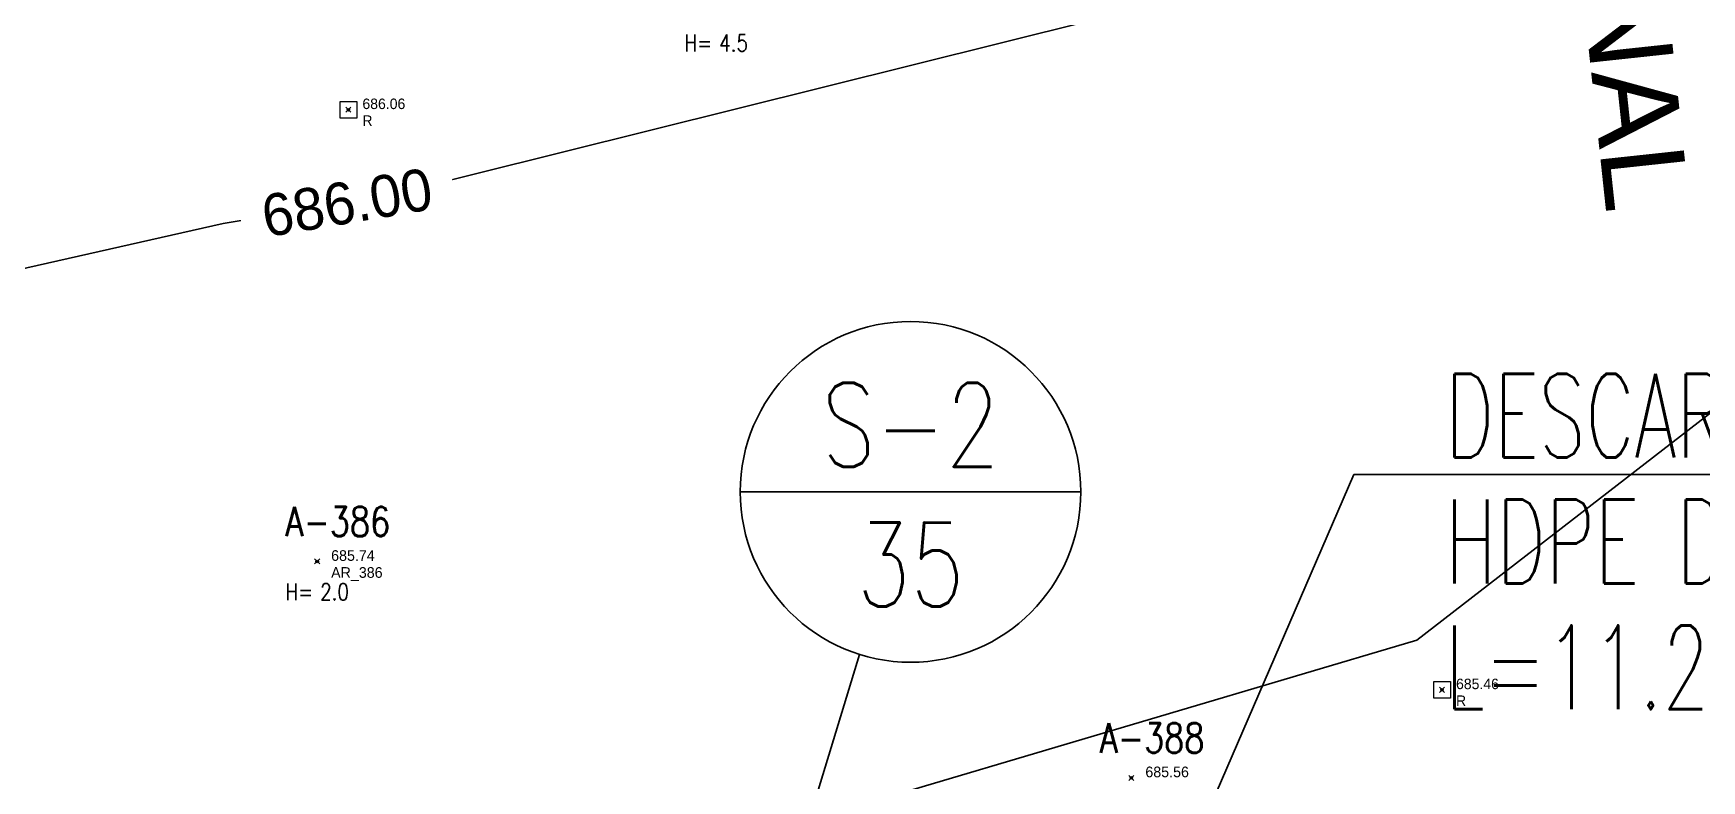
# Model space of a CAD drawing. Extents: x 350769 to 354978, y 6304672 to 6307963.
# Drawn here: x 352321.97 to 352341.86, y 6306042.49 to 6306051.4 of the extents above; entities that cross this region are included whole.
import ezdxf
from ezdxf import colors
from ezdxf.entities.mleader import LeaderData, LeaderLine
from ezdxf.enums import TextEntityAlignment as Align
from ezdxf.math import Vec2, Vec3

# ---------------------------------------------------------------- set-up
doc = ezdxf.new("R2010")
doc.units = 0
doc.header["$PDMODE"] = 35
doc.header["$PDSIZE"] = 0.03
doc.linetypes.add('CONTINUOS', pattern=[0])
doc.layers.get('0').update_dxf_attribs({"linetype": 'CONTINUOUS'})
for name, color, linetype in [('00_All ext_Txt', 4, 'CONTINUOUS'), ('05_All ext_Txt', 4, 'CONTINUOUS'), ('1-ARBOL H1', 7, 'CONTINUOUS'), ('1-ARBOL H2', 1, 'CONTINUOUS'), ('1-ARBOL H3', 241, 'CONTINUOUS'), ('1-ARBOL NOMBRE', 3, 'CONTINUOUS'), ('1-ARBOL PTO', 7, 'CONTINUOUS'), ('1-TEXTOS', 7, 'CONTINUOUS'), ('C-TINN', 5, 'CONTINUOUS'), ('C-TOPO-MINR', 8, 'CONTINUOUS'), ('V-NODE-TEXT DIC 2012', 31, 'CONTINUOUS')]:
    doc.layers.add(name, color=color, linetype=linetype)
doc.layers.add('0_ASD_TOPOGRAFIA_ELEMENTOS', color=7, linetype='CONTINUOS', lineweight=5, true_color=0xbdbdbd)
doc.styles.add('A', font='arial.ttf', dxfattribs={"height": 2})
doc.styles.add('ROMANS', font='romans.shx', dxfattribs={"width": 0.65})
doc.dimstyles.new('acio', dxfattribs={"dimscale": 0, "dimtxt": 2, "dimasz": 2, "dimexe": 1, "dimexo": 1, "dimtad": 1, "dimrnd": 0.05, "dimzin": 1, "dimtxsty": 'ROMANS', "dimcen": 2.5, "dimclrt": 2, "dimaunit": 2, "dimazin": 0, "dimtfac": 1, "dimtmove": 0, "dimatfit": 3, "dimfxl": 1, "dimfxlon": 1, "dimarcsym": 0})

# ---------------------------------------------------------------- blocks, each defined once
blk = doc.blocks.new('_Dot')
at = {"color": 0, "linetype": 'ByBlock', "lineweight": -2}
blk.add_line((-0.5, 0), (-1, 0), dxfattribs=at)
at = {"color": 0, "linetype": 'ByBlock', "const_width": 0.5}
blk.add_lwpolyline([(-0.25, 0, 1), (0.25, 0, 1)], format="xyb", close=True, dxfattribs=at)
blk = doc.blocks.new('TOPOGRAFIA')
at = {"layer": '1-ARBOL H1', "color": 9, "lineweight": 0, "true_color": 0xbdbdbd}
blk.add_point((390325.354, 6303045.102999999), dxfattribs=at)
at = {"layer": '1-ARBOL PTO', "color": 9, "lineweight": 0, "true_color": 0xbdbdbd}
for p in [(390325.354, 6303045.102999999), (390335.064, 6303042.524)]:
    blk.add_point(p, dxfattribs=at)
at = {"layer": 'C-TINN', "color": 9, "linetype": 'Continuous', "lineweight": 0, "true_color": 0xbdbdbd}
for points, elevation in [([(390325.627, 6303050.387), (390325.627, 6303050.586999999), (390325.827, 6303050.586999999), (390325.827, 6303050.387), (390325.627, 6303050.387)], 686.065), ([(390338.669, 6303043.473), (390338.669, 6303043.672999999), (390338.8689999999, 6303043.672999999), (390338.8689999999, 6303043.473), (390338.669, 6303043.473)], 685.46)]:
    blk.add_lwpolyline(points, dxfattribs=dict(at, elevation=elevation))
for p in [(390325.727, 6303050.487, 686.065), (390338.769, 6303043.573, 685.46)]:
    blk.add_point(p, dxfattribs=at)
at = {"layer": 'C-TOPO-MINR', "color": 9, "linetype": 'Continuous', "lineweight": -3, "true_color": 0xbdbdbd}
for points, elevation in [([(390342.5774913793, 6303059.15949569), (390341.8624829443, 6303062.550066427), (390341.6392259578, 6303064.295705238), (390341.4484940476, 6303064.536849702), (390340.3883686007, 6303067.667447099), (390340.7746349206, 6303063.099238095), (390341.3431569507, 6303058.734473094), (390341.5975610561, 6303056.370922442), (390341.7483146667, 6303054.932248), (390334.7504771372, 6303051.631763419), (390334.6888903108, 6303051.584151736), (390334.5667593688, 6303051.547944773), (390326.1749823009, 6303049.458159292), (390324.2347542373, 6303049.129574153), (390314.739509434, 6303046.988415094)], 686), ([(390342.4899090909, 6303047.276636364), (390338.4667696526, 6303044.166418647), (390329.621, 6303041.544), (390315.8540058823, 6303039.226247059)], 685.5)]:
    blk.add_lwpolyline(points, dxfattribs=dict(at, elevation=elevation))
at = {"layer": 'V-NODE-TEXT DIC 2012', "color": 9, "lineweight": 0, "true_color": 0xbdbdbd}
for p in [(390325.727, 6303050.487), (390325.354, 6303045.103), (390338.769, 6303043.573), (390335.064, 6303042.524)]:
    blk.add_point(p, dxfattribs=at)
at = {"layer": '1-ARBOL H2', "color": 9, "lineweight": 0, "true_color": 0xbdbdbd, "style": 'ROMANS', "width": 0.8}
for p in [(390329.7360668354, 6303051.182000006), (390324.9770668353, 6303044.641000005)]:
    blk.add_text('H=', height=0.2, dxfattribs=at).set_placement(p)
at = {"layer": '1-ARBOL H3', "color": 9, "lineweight": 0, "true_color": 0xbdbdbd, "style": 'ROMANS', "width": 0.8}
for s, p in [('4.5', (390330.1491939023, 6303051.182000006)), ('2.0', (390325.3901939024, 6303044.641000006))]:
    blk.add_text(s, height=0.2, dxfattribs=at).set_placement(p)
at = {"layer": '1-ARBOL NOMBRE', "color": 9, "lineweight": 0, "true_color": 0xbdbdbd, "style": 'ROMANS', "width": 0.8}
for s, p in [('A-386', (390324.9770668353, 6303045.403000003)), ('A-388', (390334.6870668354, 6303042.824000003))]:
    blk.add_text(s, height=0.35, dxfattribs=at).set_placement(p)
at = {"layer": '1-TEXTOS', "color": 9, "lineweight": 0, "true_color": 0xbdbdbd, "style": 'A'}
blk.add_text('CANAL', height=1, rotation=276.1269258818951, dxfattribs=at).set_placement((390340.2320351182, 6303053.868044354))
at = {"layer": 'V-NODE-TEXT DIC 2012', "color": 9, "lineweight": 0, "true_color": 0xbdbdbd}
for s, height, p in [('686.06', 0.125, (390325.8937893219, 6303050.495210677)), ('R', 0.125, (390325.8937893219, 6303050.295210678)), ('685.74', 0.127, (390325.5207893219, 6303045.110210678)), ('AR_386', 0.127, (390325.5207893219, 6303044.908210678)), ('685.46', 0.125, (390338.9357893218, 6303043.581210678)), ('R', 0.125, (390338.9357893218, 6303043.381210678)), ('685.56', 0.127, (390335.2307893219, 6303042.531210678))]:
    blk.add_text(s, height=height, dxfattribs=at).set_placement(p)
at = {"layer": 'C-TOPO-MINR', "color": 9, "linetype": 'Continuous', "lineweight": 0, "true_color": 0xbdbdbd, "insert": (390325.7100372505, 6303049.379419046, 686), "char_height": 0.5, "width": 2.50095238095238, "attachment_point": 5, "rotation": 9.61206103486144, "bg_fill": 3, "box_fill_scale": 1.0635, "bg_fill_color": 256, "bg_fill_true_color": 13158600, "bg_fill_transparency": 0}
blk.add_mtext('686.00', dxfattribs=at)

msp = doc.modelspace()

# ---------------------------------------------------------------- linework, layer by layer
at = {"layer": '00_All ext_Txt', "extrusion": (5.811924907691035e-13, 1.507996267808687e-09, 1), "elevation": -6.988803352851813e-08}
msp.add_lwpolyline([(352334.46115085, 6306045.93157939), (352330.3999362446, 6306045.93314414)], dxfattribs=at)
at = {"layer": '00_All ext_Txt'}
msp.add_circle((352332.4305422751, 6306045.932360327, -6.988803352851813e-08), 2.03060745366118, dxfattribs=at)

# ---------------------------------------------------------------- texts
at = {"layer": '00_All ext_Txt', "style": 'ROMANS', "width": 0.75}
for s, p in [('S-2', (352332.4305422779, 6306045.93236033, -6.988803352851813e-08)), ('35', (352332.4299001254, 6306044.265693787, -6.737475860700636e-08))]:
    msp.add_text(s, height=0.9999999999999999, rotation=359.9779245342644, dxfattribs=at).set_placement(p, align=Align.BOTTOM_CENTER)

# ---------------------------------------------------------------- leaders
at = {"layer": '00_All ext_Txt'}
msp.add_leader([(352330.1452139691, 6306038.497429241, -6.988803352851813e-08), (352331.8208971767, 6306043.995429899, -6.988803352851813e-08)], dimstyle='acio', override={"dimscale": 0, "dimgap": 0.625, "dimtad": 0, "dimfxl": 2}, dxfattribs=at)
at = {"layer": '05_All ext_Txt'}
ml = msp.add_multileader_mtext('Standard', dxfattribs=at)
ml.set_content('{\\C256;DESCARGA SUM \\PHDPE DN 300\\PL=11.2m i=1%min}', color=2, style='ROMANS')
ml.set_leader_properties(color=7)
ml.set_arrow_properties(name='DOT')
ml.build(insert=Vec2(0, 0))
ml.multileader.update_dxf_attribs({"text_left_attachment_type": 6, "text_right_attachment_type": 6, "dogleg_length": 1.040329146316736, "arrow_head_size": 0.5})
ctx = ml.context
ctx.base_point, ctx.char_height, ctx.arrow_head_size, ctx.landing_gap_size, ctx.plane_origin, ctx.plane_x_axis, ctx.plane_y_axis = Vec3(352338.7572876934, 6306046.141284524, 6.250749639130667e-08), 1, 0.5, 0.05000000250530529, Vec3(352383.5580048157, 6306063.190468054, -1.649952747696355e-08), Vec3(1, -1.387778780781446e-15, -3.517525297178413e-09), Vec3(1.403991249853975e-15, 1, 4.609055430399856e-09)
ctx.left_attachment, ctx.right_attachment = 6, 6
notes = []
notes.append((ctx, [(0, (1, 1, 0), (352337.7169585471, 6306046.141284524, 6.616688048086782e-08), (1, -1.387778780781446e-15, -3.517525297178413e-09), 1.040329146316736, [(1, [(352332.6526786647, 6306034.436003432, 3.003032370428733e-08)], 0, [])])]))
ctx.mtext.insert, ctx.mtext.text_direction, ctx.mtext.rotation, ctx.mtext.line_spacing_factor, ctx.mtext.line_spacing_style, ctx.mtext.flow_direction, ctx.mtext.extrusion = Vec3(352338.8072876959, 6306047.341284524, 6.78624866341151e-08), Vec3(1, -1.387778780781446e-15, -3.517525297178413e-09), 6.283185307179584, 0.8999999999999998, 2, 5, Vec3(3.517525297178408e-09, -4.609055430399862e-09, 1)
ml = msp.add_multileader_mtext('Standard', dxfattribs=at)
ml.set_content('{\\C256;C.I. n°28\\PCA=684.87\\PCRe=683.67^JH=1.20m}', color=2, style='ROMANS')
ml.set_leader_properties(color=7)
ml.set_arrow_properties(name='DOT')
ml.build(insert=Vec2(0, 0))
ml.multileader.update_dxf_attribs({"text_left_attachment_type": 6, "text_right_attachment_type": 6, "dogleg_length": 0.4164050059420628, "arrow_head_size": 0.5})
ctx = ml.context
ctx.base_point, ctx.char_height, ctx.arrow_head_size, ctx.landing_gap_size, ctx.plane_origin, ctx.plane_x_axis, ctx.plane_y_axis = Vec3(352353.9089553999, 6306044.183770944, -7.811424358763926e-08), 1, 0.5, 0.05000000250530529, Vec3(352375.6641806597, 6305989.947873478, -3.249308719240632e-08), Vec3(1, -2.775557561562891e-16, -5.041539005118686e-09), Vec3(2.631196363540177e-16, 1, -2.863435111305193e-09)
ctx.left_attachment, ctx.right_attachment = 6, 6
notes.append((ctx, [(0, (1, 1, 0), (352352.8686262536, 6306044.183770944, -7.286938361832161e-08), (1, -2.775557561562891e-16, -5.041539005118686e-09), 1.040329146316736, [(0, [(352338.1917141752, 6306029.905002705, 4.201117542067978e-08)], 0, [])])]))
ctx.mtext.insert, ctx.mtext.text_direction, ctx.mtext.width, ctx.mtext.line_spacing_factor, ctx.mtext.line_spacing_style, ctx.mtext.flow_direction, ctx.mtext.extrusion = Vec3(352353.9589554024, 6306045.383770945, -8.180244268409202e-08), Vec3(1, -2.775557561562891e-16, -5.041539005118686e-09), 6.728604887088298, 0.8999999999999998, 2, 5, Vec3(5.041539005118687e-09, 2.863435111305191e-09, 1)
for ctx, leaders in notes:
    for number, flags, end, landing, length, lines in leaders:
        leader = LeaderData()
        leader.index, (leader.has_last_leader_line, leader.has_dogleg_vector, leader.attachment_direction) = number, flags
        leader.last_leader_point, leader.dogleg_vector, leader.dogleg_length = Vec3(end), Vec3(landing), length
        for number, points, colour, breaks in lines:
            line = LeaderLine()
            line.index, line.vertices, line.color, line.breaks = number, Vec3.list(points), colors.encode_raw_color(colour), breaks
            leader.lines.append(line)
        ctx.leaders.append(leader)

# ---------------------------------------------------------------- next in the draw order: block references
at = {"layer": '0_ASD_TOPOGRAFIA_ELEMENTOS', "color": 30, "true_color": 0xf26507}
msp.add_blockref('TOPOGRAFIA', (-38000, 3000), dxfattribs=at)

doc.saveas('drawing.dxf')
